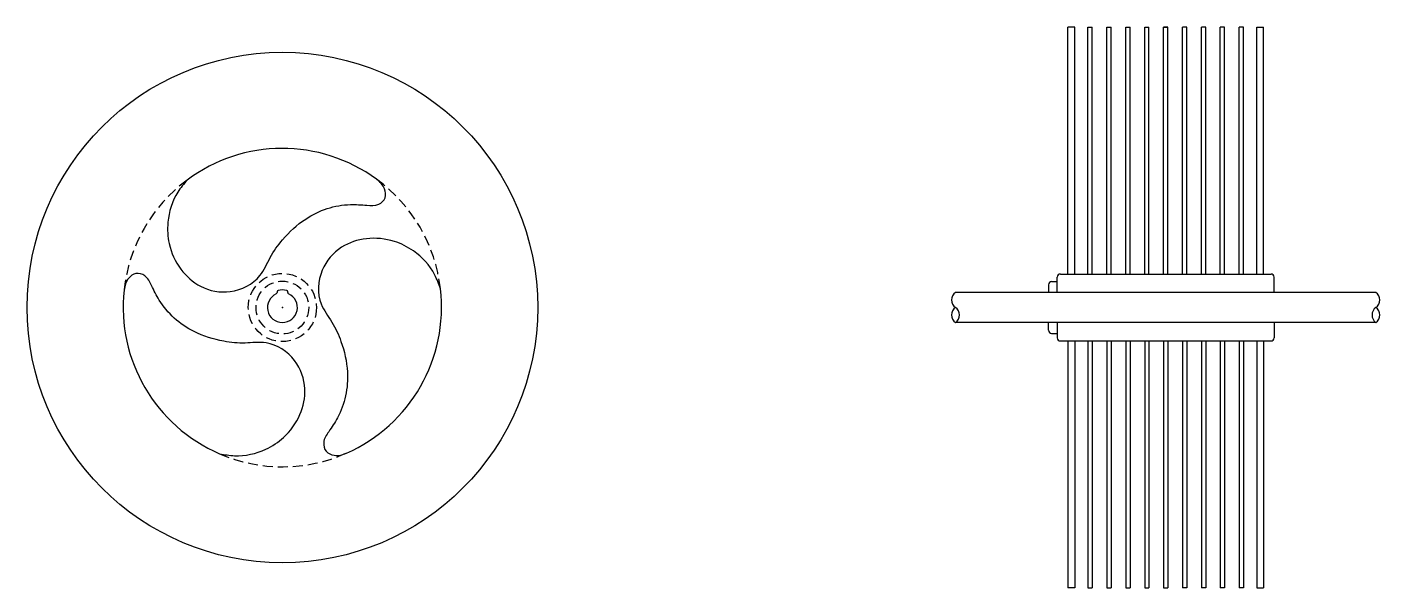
# Model space of a CAD drawing. Header units: inches. Extents: x 26.6 to 60.4, y 42.3 to 56.3.
import ezdxf

# ---------------------------------------------------------------- set-up
doc = ezdxf.new("R2010")
doc.units = ezdxf.units.IN
doc.header["$MEASUREMENT"] = 0
doc.linetypes.add('HIDDEN', pattern=[0.375, 0.25, -0.125])
doc.layers.add('Rotor', color=2, linetype='Continuous')
doc.layers.add('RotorHidden', color=2, linetype='HIDDEN')

msp = doc.modelspace()

# ---------------------------------------------------------------- linework, layer by layer
at = {"layer": 'Rotor'}
for p, q in [((52.729, 56.347), (52.558, 56.347)), ((52.558, 50.174), (52.558, 56.347)), ((52.729, 50.174), (52.729, 56.347)), ((53.059, 50.174), (53.059, 56.347)), ((53.059, 56.347), (53.166, 56.347)), ((53.166, 50.174), (53.166, 56.347)), ((53.532, 50.174), (53.532, 56.347)), ((53.532, 56.347), (53.638, 56.347)), ((53.638, 50.174), (53.638, 56.347)), ((54.004, 50.174), (54.004, 56.347)), ((54.004, 56.347), (54.111, 56.347)), ((54.111, 50.174), (54.111, 56.347)), ((54.477, 50.174), (54.477, 56.347)), ((54.477, 56.347), (54.583, 56.347)), ((54.583, 50.174), (54.583, 56.347)), ((54.949, 50.174), (54.949, 56.347)), ((54.949, 56.347), (55.055, 56.347)), ((54.949, 50.174), (54.949, 56.347)), ((55.055, 56.347), (54.949, 56.347)), ((55.055, 50.174), (55.055, 56.347)), ((55.055, 50.174), (55.055, 56.347)), ((55.421, 50.174), (55.421, 56.347)), ((55.528, 56.347), (55.421, 56.347)), ((55.528, 50.174), (55.528, 56.347)), ((55.894, 50.174), (55.894, 56.347)), ((56, 56.347), (55.894, 56.347)), ((56, 50.174), (56, 56.347)), ((56.366, 50.174), (56.366, 56.347)), ((56.473, 56.347), (56.366, 56.347)), ((56.473, 50.174), (56.473, 56.347)), ((56.839, 50.174), (56.839, 56.347)), ((56.945, 56.347), (56.839, 56.347)), ((56.945, 50.174), (56.945, 56.347)), ((57.276, 50.174), (57.276, 56.347)), ((57.276, 56.347), (57.446, 56.347)), ((57.446, 50.174), (57.446, 56.347)), ((52.293, 49.714), (52.293, 50.096)), ((52.371, 50.174), (57.634, 50.174)), ((57.712, 49.714), (57.712, 50.096)), ((32.802, 49.731), (32.802, 49.712)), ((33.067, 49.731), (33.067, 49.712)), ((60.254, 49.714), (49.75, 49.714)), ((52.072, 49.908), (52.072, 49.714)), ((52.15, 49.986), (52.293, 49.986)), ((60.254, 48.963), (49.75, 48.963)), ((52.072, 48.769), (52.072, 48.963)), ((52.15, 48.691), (52.293, 48.691)), ((52.293, 48.963), (52.293, 48.581)), ((57.712, 48.963), (57.712, 48.581)), ((52.371, 48.503), (57.634, 48.503)), ((52.558, 48.503), (52.558, 42.33)), ((52.729, 48.503), (52.729, 42.33)), ((53.059, 48.503), (53.059, 42.33)), ((53.166, 48.503), (53.166, 42.33)), ((53.532, 48.503), (53.532, 42.33)), ((53.638, 48.503), (53.638, 42.33)), ((54.004, 48.503), (54.004, 42.33)), ((54.111, 48.503), (54.111, 42.33)), ((54.477, 48.503), (54.477, 42.33)), ((54.583, 48.503), (54.583, 42.33)), ((54.949, 48.503), (54.949, 42.33)), ((55.055, 48.503), (55.055, 42.33)), ((55.421, 48.503), (55.421, 42.33)), ((55.528, 48.503), (55.528, 42.33)), ((55.894, 48.503), (55.894, 42.33)), ((56, 48.503), (56, 42.33)), ((56.366, 48.503), (56.366, 42.33)), ((56.473, 48.503), (56.473, 42.33)), ((56.839, 48.503), (56.839, 42.33)), ((56.945, 48.503), (56.945, 42.33)), ((57.276, 48.503), (57.276, 42.33)), ((57.446, 48.503), (57.446, 42.33)), ((52.729, 42.33), (52.558, 42.33)), ((53.059, 42.33), (53.166, 42.33)), ((53.532, 42.33), (53.638, 42.33)), ((54.004, 42.33), (54.111, 42.33)), ((54.477, 42.33), (54.583, 42.33)), ((54.949, 42.33), (55.055, 42.33)), ((55.528, 42.33), (55.421, 42.33)), ((56, 42.33), (55.894, 42.33)), ((56.473, 42.33), (56.366, 42.33)), ((56.945, 42.33), (56.839, 42.33)), ((57.276, 42.33), (57.446, 42.33))]:
    msp.add_line(p, q, dxfattribs=at)
msp.add_circle((32.935, 49.338), 6.378, dxfattribs=at)
for centre, radius, start, end in [((32.935, 49.338), 3.976, 53.7367, 126.7533), ((52.371, 50.096), 0.078, 90, 180), ((57.634, 50.096), 0.078, 360, 90), ((32.935, 49.338), 3.976, 173.7367, 246.7533), ((32.769, 49.712), 0.0337, 293.9598, 0), ((32.836, 49.731), 0.0337, 104.3706, 180), ((32.935, 49.346), 0.431, 75.6294, 104.3706), ((33.034, 49.731), 0.0337, 0, 75.6294), ((33.101, 49.712), 0.0337, 180, 246.0402), ((32.935, 49.338), 3.976, 293.7367, 6.7533), ((49.878, 49.526), 0.227, 124.341, 235.659), ((52.15, 49.908), 0.078, 90, 180), ((60.126, 49.526), 0.227, 304.341, 55.659), ((32.935, 49.338), 0.375, 113.9598, 66.0402), ((49.878, 49.151), 0.227, 124.341, 235.659), ((49.622, 49.151), 0.227, 304.341, 55.659), ((60.383, 49.151), 0.227, 124.341, 235.659), ((60.126, 49.151), 0.227, 304.341, 55.659), ((52.15, 48.769), 0.078, 180, 270), ((52.371, 48.581), 0.078, 180, 270), ((57.634, 48.581), 0.078, 270, 0)]:
    msp.add_arc(centre, radius, start, end, dxfattribs=at)
for points in [[(30.556, 52.524), (30.322, 52.223), (30.075, 51.467), (30.107, 50.935), (30.398, 50.296), (30.892, 49.868), (31.631, 49.737), (32.374, 50.134), (32.632, 50.591), (32.937, 51.028), (33.517, 51.55), (34.056, 51.81), (34.635, 51.911), (35.045, 51.893), (35.341, 51.919), (35.5, 52.083), (35.486, 52.303), (35.406, 52.437), (35.287, 52.544)], [(30.556, 52.524), (30.322, 52.223), (30.075, 51.467), (30.107, 50.935), (30.398, 50.296), (30.892, 49.868), (31.631, 49.737), (32.374, 50.134), (32.632, 50.591), (32.937, 51.028), (33.517, 51.55), (34.056, 51.81), (34.635, 51.911), (35.045, 51.893), (35.341, 51.919), (35.5, 52.083), (35.486, 52.303), (35.406, 52.437), (35.287, 52.544)], [(30.556, 52.524), (30.322, 52.223), (30.075, 51.467), (30.107, 50.935), (30.398, 50.296), (30.892, 49.868), (31.631, 49.737), (32.374, 50.134), (32.632, 50.591), (32.937, 51.028), (33.517, 51.55), (34.056, 51.81), (34.635, 51.911), (35.045, 51.893), (35.341, 51.919), (35.5, 52.083), (35.486, 52.303), (35.406, 52.437), (35.287, 52.544)], [(30.556, 52.524), (30.322, 52.223), (30.075, 51.467), (30.107, 50.935), (30.398, 50.296), (30.892, 49.868), (31.631, 49.737), (32.374, 50.134), (32.632, 50.591), (32.937, 51.028), (33.517, 51.55), (34.056, 51.81), (34.635, 51.911), (35.045, 51.893), (35.341, 51.919), (35.5, 52.083), (35.486, 52.303), (35.406, 52.437), (35.287, 52.544)], [(30.556, 52.524), (30.322, 52.223), (30.075, 51.467), (30.107, 50.935), (30.398, 50.296), (30.892, 49.868), (31.631, 49.737), (32.374, 50.134), (32.632, 50.591), (32.937, 51.028), (33.517, 51.55), (34.056, 51.81), (34.635, 51.911), (35.045, 51.893), (35.341, 51.919), (35.5, 52.083), (35.486, 52.303), (35.406, 52.437), (35.287, 52.544)], [(30.556, 52.524), (30.322, 52.223), (30.075, 51.467), (30.107, 50.935), (30.398, 50.296), (30.892, 49.868), (31.631, 49.737), (32.374, 50.134), (32.632, 50.591), (32.937, 51.028), (33.517, 51.55), (34.056, 51.81), (34.635, 51.911), (35.045, 51.893), (35.341, 51.919), (35.5, 52.083), (35.486, 52.303), (35.406, 52.437), (35.287, 52.544)], [(30.556, 52.524), (30.322, 52.223), (30.075, 51.467), (30.107, 50.935), (30.398, 50.296), (30.892, 49.868), (31.631, 49.737), (32.374, 50.134), (32.632, 50.591), (32.937, 51.028), (33.517, 51.55), (34.056, 51.81), (34.635, 51.911), (35.045, 51.893), (35.341, 51.919), (35.5, 52.083), (35.486, 52.303), (35.406, 52.437), (35.287, 52.544)], [(30.556, 52.524), (30.322, 52.223), (30.075, 51.467), (30.107, 50.935), (30.398, 50.296), (30.892, 49.868), (31.631, 49.737), (32.374, 50.134), (32.632, 50.591), (32.937, 51.028), (33.517, 51.55), (34.056, 51.81), (34.635, 51.911), (35.045, 51.893), (35.341, 51.919), (35.5, 52.083), (35.486, 52.303), (35.406, 52.437), (35.287, 52.544)], [(30.556, 52.524), (30.322, 52.223), (30.075, 51.467), (30.107, 50.935), (30.398, 50.296), (30.892, 49.868), (31.631, 49.737), (32.374, 50.134), (32.632, 50.591), (32.937, 51.028), (33.517, 51.55), (34.056, 51.81), (34.635, 51.911), (35.045, 51.893), (35.341, 51.919), (35.5, 52.083), (35.486, 52.303), (35.406, 52.437), (35.287, 52.544)], [(30.556, 52.524), (30.322, 52.223), (30.075, 51.467), (30.107, 50.935), (30.398, 50.296), (30.892, 49.868), (31.631, 49.737), (32.374, 50.134), (32.632, 50.591), (32.937, 51.028), (33.517, 51.55), (34.056, 51.81), (34.635, 51.911), (35.045, 51.893), (35.341, 51.919), (35.5, 52.083), (35.486, 52.303), (35.406, 52.437), (35.287, 52.544)], [(30.556, 52.524), (30.322, 52.223), (30.075, 51.467), (30.107, 50.935), (30.398, 50.296), (30.892, 49.868), (31.631, 49.737), (32.374, 50.134), (32.632, 50.591), (32.937, 51.028), (33.517, 51.55), (34.056, 51.81), (34.635, 51.911), (35.045, 51.893), (35.341, 51.919), (35.5, 52.083), (35.486, 52.303), (35.406, 52.437), (35.287, 52.544)], [(30.556, 52.524), (30.322, 52.223), (30.075, 51.467), (30.107, 50.935), (30.398, 50.296), (30.892, 49.868), (31.631, 49.737), (32.374, 50.134), (32.632, 50.591), (32.937, 51.028), (33.517, 51.55), (34.056, 51.81), (34.635, 51.911), (35.045, 51.893), (35.341, 51.919), (35.5, 52.083), (35.486, 52.303), (35.406, 52.437), (35.287, 52.544)], [(30.556, 52.524), (30.322, 52.223), (30.075, 51.467), (30.107, 50.935), (30.398, 50.296), (30.892, 49.868), (31.631, 49.737), (32.374, 50.134), (32.632, 50.591), (32.937, 51.028), (33.517, 51.55), (34.056, 51.81), (34.635, 51.911), (35.045, 51.893), (35.341, 51.919), (35.5, 52.083), (35.486, 52.303), (35.406, 52.437), (35.287, 52.544)], [(36.883, 49.806), (36.739, 50.159), (36.209, 50.751), (35.732, 50.989), (35.033, 51.056), (34.415, 50.843), (33.932, 50.268), (33.904, 49.426), (34.171, 48.975), (34.398, 48.491), (34.559, 47.728), (34.514, 47.132), (34.312, 46.58), (34.092, 46.234), (33.967, 45.965), (34.029, 45.745), (34.227, 45.646), (34.383, 45.649), (34.535, 45.699)], [(36.883, 49.806), (36.739, 50.159), (36.209, 50.751), (35.732, 50.989), (35.033, 51.056), (34.415, 50.843), (33.932, 50.268), (33.904, 49.426), (34.171, 48.975), (34.398, 48.491), (34.559, 47.728), (34.514, 47.132), (34.312, 46.58), (34.092, 46.234), (33.967, 45.965), (34.029, 45.745), (34.227, 45.646), (34.383, 45.649), (34.535, 45.699)], [(36.883, 49.806), (36.739, 50.159), (36.209, 50.751), (35.732, 50.989), (35.033, 51.056), (34.415, 50.843), (33.932, 50.268), (33.904, 49.426), (34.171, 48.975), (34.398, 48.491), (34.559, 47.728), (34.514, 47.132), (34.312, 46.58), (34.092, 46.234), (33.967, 45.965), (34.029, 45.745), (34.227, 45.646), (34.383, 45.649), (34.535, 45.699)], [(36.883, 49.806), (36.739, 50.159), (36.209, 50.751), (35.732, 50.989), (35.033, 51.056), (34.415, 50.843), (33.932, 50.268), (33.904, 49.426), (34.171, 48.975), (34.398, 48.491), (34.559, 47.728), (34.514, 47.132), (34.312, 46.58), (34.092, 46.234), (33.967, 45.965), (34.029, 45.745), (34.227, 45.646), (34.383, 45.649), (34.535, 45.699)], [(36.883, 49.806), (36.739, 50.159), (36.209, 50.751), (35.732, 50.989), (35.033, 51.056), (34.415, 50.843), (33.932, 50.268), (33.904, 49.426), (34.171, 48.975), (34.398, 48.491), (34.559, 47.728), (34.514, 47.132), (34.312, 46.58), (34.092, 46.234), (33.967, 45.965), (34.029, 45.745), (34.227, 45.646), (34.383, 45.649), (34.535, 45.699)], [(36.883, 49.806), (36.739, 50.159), (36.209, 50.751), (35.732, 50.989), (35.033, 51.056), (34.415, 50.843), (33.932, 50.268), (33.904, 49.426), (34.171, 48.975), (34.398, 48.491), (34.559, 47.728), (34.514, 47.132), (34.312, 46.58), (34.092, 46.234), (33.967, 45.965), (34.029, 45.745), (34.227, 45.646), (34.383, 45.649), (34.535, 45.699)], [(36.883, 49.806), (36.739, 50.159), (36.209, 50.751), (35.732, 50.989), (35.033, 51.056), (34.415, 50.843), (33.932, 50.268), (33.904, 49.426), (34.171, 48.975), (34.398, 48.491), (34.559, 47.728), (34.514, 47.132), (34.312, 46.58), (34.092, 46.234), (33.967, 45.965), (34.029, 45.745), (34.227, 45.646), (34.383, 45.649), (34.535, 45.699)], [(36.883, 49.806), (36.739, 50.159), (36.209, 50.751), (35.732, 50.989), (35.033, 51.056), (34.415, 50.843), (33.932, 50.268), (33.904, 49.426), (34.171, 48.975), (34.398, 48.491), (34.559, 47.728), (34.514, 47.132), (34.312, 46.58), (34.092, 46.234), (33.967, 45.965), (34.029, 45.745), (34.227, 45.646), (34.383, 45.649), (34.535, 45.699)], [(36.883, 49.806), (36.739, 50.159), (36.209, 50.751), (35.732, 50.989), (35.033, 51.056), (34.415, 50.843), (33.932, 50.268), (33.904, 49.426), (34.171, 48.975), (34.398, 48.491), (34.559, 47.728), (34.514, 47.132), (34.312, 46.58), (34.092, 46.234), (33.967, 45.965), (34.029, 45.745), (34.227, 45.646), (34.383, 45.649), (34.535, 45.699)], [(36.883, 49.806), (36.739, 50.159), (36.209, 50.751), (35.732, 50.989), (35.033, 51.056), (34.415, 50.843), (33.932, 50.268), (33.904, 49.426), (34.171, 48.975), (34.398, 48.491), (34.559, 47.728), (34.514, 47.132), (34.312, 46.58), (34.092, 46.234), (33.967, 45.965), (34.029, 45.745), (34.227, 45.646), (34.383, 45.649), (34.535, 45.699)], [(36.883, 49.806), (36.739, 50.159), (36.209, 50.751), (35.732, 50.989), (35.033, 51.056), (34.415, 50.843), (33.932, 50.268), (33.904, 49.426), (34.171, 48.975), (34.398, 48.491), (34.559, 47.728), (34.514, 47.132), (34.312, 46.58), (34.092, 46.234), (33.967, 45.965), (34.029, 45.745), (34.227, 45.646), (34.383, 45.649), (34.535, 45.699)], [(31.366, 45.685), (31.743, 45.634), (32.521, 45.797), (32.966, 46.091), (33.374, 46.663), (33.498, 47.304), (33.241, 48.01), (32.526, 48.455), (32.002, 48.45), (31.47, 48.495), (30.729, 48.737), (30.234, 49.074), (29.857, 49.525), (29.668, 49.888), (29.497, 50.132), (29.276, 50.187), (29.091, 50.066), (29.015, 49.929), (28.983, 49.772)], [(31.366, 45.685), (31.743, 45.634), (32.521, 45.797), (32.966, 46.091), (33.374, 46.663), (33.498, 47.304), (33.241, 48.01), (32.526, 48.455), (32.002, 48.45), (31.47, 48.495), (30.729, 48.737), (30.234, 49.074), (29.857, 49.525), (29.668, 49.888), (29.497, 50.132), (29.276, 50.187), (29.091, 50.066), (29.015, 49.929), (28.983, 49.772)], [(31.366, 45.685), (31.743, 45.634), (32.521, 45.797), (32.966, 46.091), (33.374, 46.663), (33.498, 47.304), (33.241, 48.01), (32.526, 48.455), (32.002, 48.45), (31.47, 48.495), (30.729, 48.737), (30.234, 49.074), (29.857, 49.525), (29.668, 49.888), (29.497, 50.132), (29.276, 50.187), (29.091, 50.066), (29.015, 49.929), (28.983, 49.772)], [(31.366, 45.685), (31.743, 45.634), (32.521, 45.797), (32.966, 46.091), (33.374, 46.663), (33.498, 47.304), (33.241, 48.01), (32.526, 48.455), (32.002, 48.45), (31.47, 48.495), (30.729, 48.737), (30.234, 49.074), (29.857, 49.525), (29.668, 49.888), (29.497, 50.132), (29.276, 50.187), (29.091, 50.066), (29.015, 49.929), (28.983, 49.772)], [(31.366, 45.685), (31.743, 45.634), (32.521, 45.797), (32.966, 46.091), (33.374, 46.663), (33.498, 47.304), (33.241, 48.01), (32.526, 48.455), (32.002, 48.45), (31.47, 48.495), (30.729, 48.737), (30.234, 49.074), (29.857, 49.525), (29.668, 49.888), (29.497, 50.132), (29.276, 50.187), (29.091, 50.066), (29.015, 49.929), (28.983, 49.772)], [(31.366, 45.685), (31.743, 45.634), (32.521, 45.797), (32.966, 46.091), (33.374, 46.663), (33.498, 47.304), (33.241, 48.01), (32.526, 48.455), (32.002, 48.45), (31.47, 48.495), (30.729, 48.737), (30.234, 49.074), (29.857, 49.525), (29.668, 49.888), (29.497, 50.132), (29.276, 50.187), (29.091, 50.066), (29.015, 49.929), (28.983, 49.772)], [(31.366, 45.685), (31.743, 45.634), (32.521, 45.797), (32.966, 46.091), (33.374, 46.663), (33.498, 47.304), (33.241, 48.01), (32.526, 48.455), (32.002, 48.45), (31.47, 48.495), (30.729, 48.737), (30.234, 49.074), (29.857, 49.525), (29.668, 49.888), (29.497, 50.132), (29.276, 50.187), (29.091, 50.066), (29.015, 49.929), (28.983, 49.772)], [(31.366, 45.685), (31.743, 45.634), (32.521, 45.797), (32.966, 46.091), (33.374, 46.663), (33.498, 47.304), (33.241, 48.01), (32.526, 48.455), (32.002, 48.45), (31.47, 48.495), (30.729, 48.737), (30.234, 49.074), (29.857, 49.525), (29.668, 49.888), (29.497, 50.132), (29.276, 50.187), (29.091, 50.066), (29.015, 49.929), (28.983, 49.772)], [(31.366, 45.685), (31.743, 45.634), (32.521, 45.797), (32.966, 46.091), (33.374, 46.663), (33.498, 47.304), (33.241, 48.01), (32.526, 48.455), (32.002, 48.45), (31.47, 48.495), (30.729, 48.737), (30.234, 49.074), (29.857, 49.525), (29.668, 49.888), (29.497, 50.132), (29.276, 50.187), (29.091, 50.066), (29.015, 49.929), (28.983, 49.772)], [(31.366, 45.685), (31.743, 45.634), (32.521, 45.797), (32.966, 46.091), (33.374, 46.663), (33.498, 47.304), (33.241, 48.01), (32.526, 48.455), (32.002, 48.45), (31.47, 48.495), (30.729, 48.737), (30.234, 49.074), (29.857, 49.525), (29.668, 49.888), (29.497, 50.132), (29.276, 50.187), (29.091, 50.066), (29.015, 49.929), (28.983, 49.772)], [(31.366, 45.685), (31.743, 45.634), (32.521, 45.797), (32.966, 46.091), (33.374, 46.663), (33.498, 47.304), (33.241, 48.01), (32.526, 48.455), (32.002, 48.45), (31.47, 48.495), (30.729, 48.737), (30.234, 49.074), (29.857, 49.525), (29.668, 49.888), (29.497, 50.132), (29.276, 50.187), (29.091, 50.066), (29.015, 49.929), (28.983, 49.772)], [(31.366, 45.685), (31.743, 45.634), (32.521, 45.797), (32.966, 46.091), (33.374, 46.663), (33.498, 47.304), (33.241, 48.01), (32.526, 48.455), (32.002, 48.45), (31.47, 48.495), (30.729, 48.737), (30.234, 49.074), (29.857, 49.525), (29.668, 49.888), (29.497, 50.132), (29.276, 50.187), (29.091, 50.066), (29.015, 49.929), (28.983, 49.772)], [(31.366, 45.685), (31.743, 45.634), (32.521, 45.797), (32.966, 46.091), (33.374, 46.663), (33.498, 47.304), (33.241, 48.01), (32.526, 48.455), (32.002, 48.45), (31.47, 48.495), (30.729, 48.737), (30.234, 49.074), (29.857, 49.525), (29.668, 49.888), (29.497, 50.132), (29.276, 50.187), (29.091, 50.066), (29.015, 49.929), (28.983, 49.772)]]:
    msp.add_spline(points, degree=3, dxfattribs=at)
msp.add_point((32.935, 49.338), dxfattribs=at)
at = {"layer": 'RotorHidden'}
for radius in [0.852, 0.659]:
    msp.add_circle((32.935, 49.338), radius, dxfattribs=at)
for centre, radius, start, end in [((32.89, 49.364), 3.928, 126.4496, 174.0404), ((32.978, 49.363), 3.93, 6.4652, 54.0248), ((32.935, 49.274), 3.917, 246.3793, 294.1107)]:
    msp.add_arc(centre, radius, start, end, dxfattribs=at)

doc.saveas('drawing.dxf')
